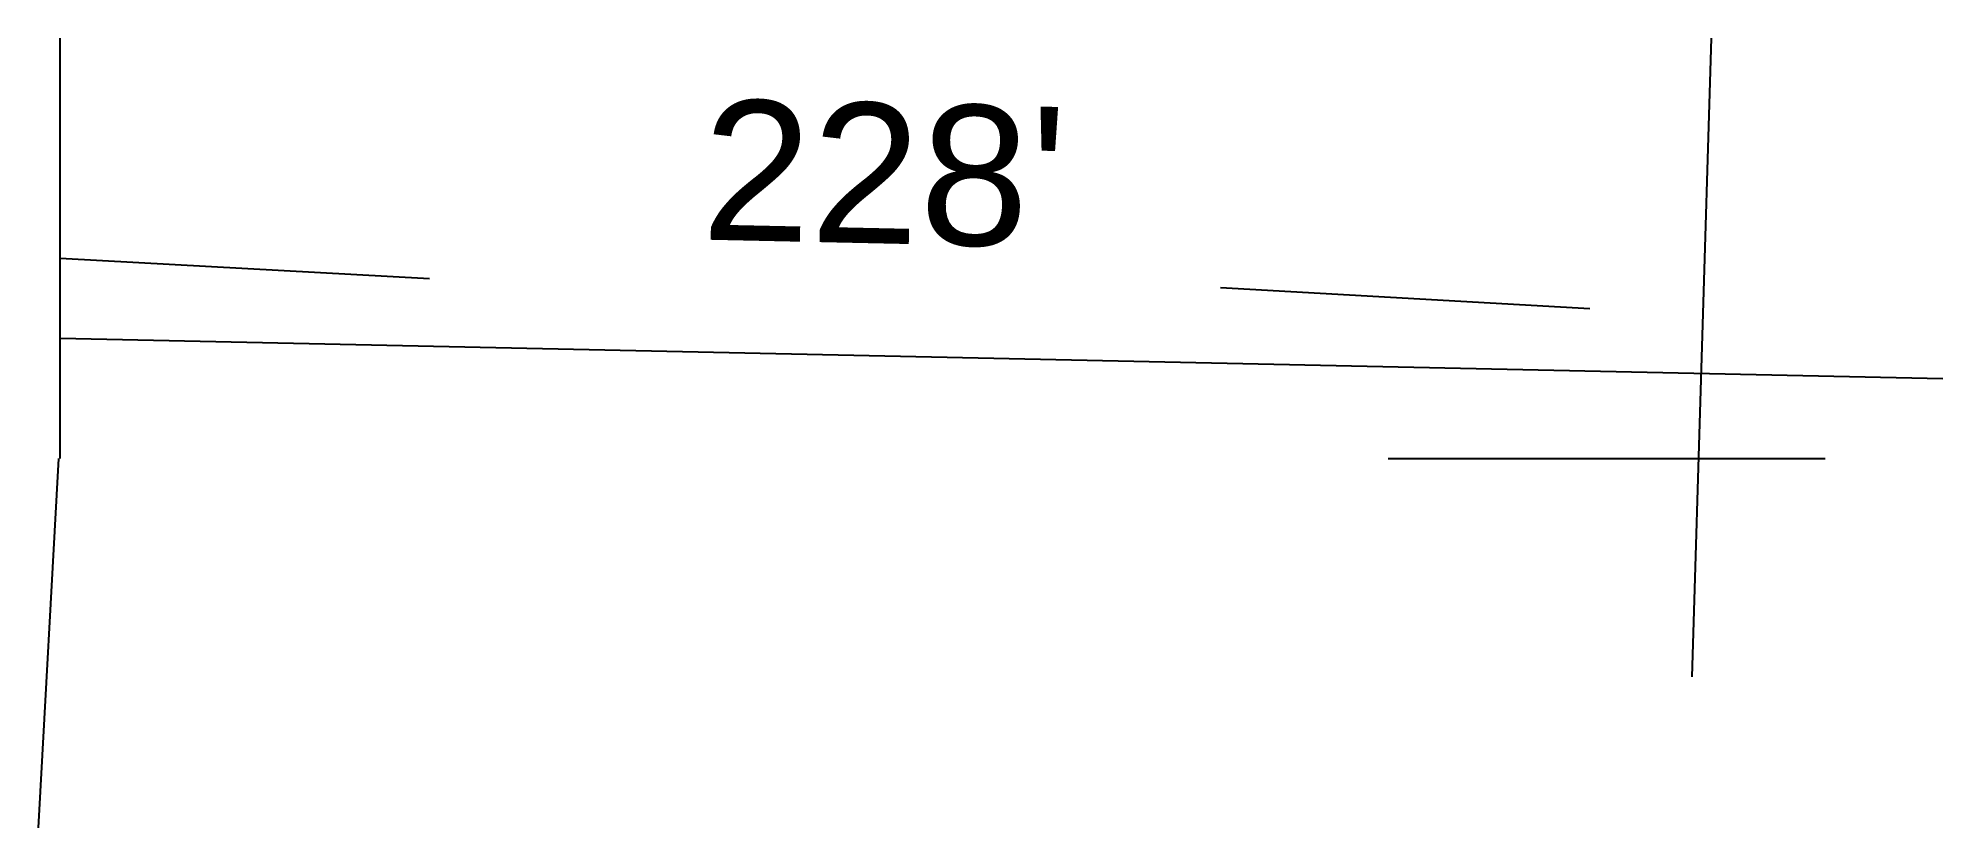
# Model space of a CAD drawing. Extents: x 21 to 134, y 2 to 49.
import ezdxf
from ezdxf.enums import TextEntityAlignment as Align

# ---------------------------------------------------------------- set-up
doc = ezdxf.new("R2010")
doc.units = 0
doc.header["$MEASUREMENT"] = 0
doc.layers.add('PLAT-LINE', color=7, linetype='CONTINUOUS')
doc.layers.add('PLAT-TEXT-DIST', color=2, linetype='CONTINUOUS')
doc.styles.add('PLAT', font='arial.ttf')

msp = doc.modelspace()

# ---------------------------------------------------------------- linework, layer by layer
at = {"layer": 'PLAT-LINE'}
for p, q in [((22, 35.9), (22, 49)), ((119.08, 11), (120.24, 48.99)), ((22, 31.15), (22, 35.9)), ((22, 35.9), (43.98, 34.7)), ((91.02, 34.17), (112.99, 32.92)), ((22, 24), (22, 31.15)), ((22, 31.15), (133.99, 28.76)), ((21.91, 24), (20.7, 2.02)), ((101, 24), (127, 24))]:
    msp.add_line(p, q, dxfattribs=at)

# ---------------------------------------------------------------- texts
at = {"layer": 'PLAT-TEXT-DIST', "style": 'PLAT'}
msp.add_text("228'", height=8.342, rotation=358.7755, dxfattribs=at).set_placement((70.89, 34.28), align=Align.BOTTOM_CENTER)

doc.saveas('drawing.dxf')
